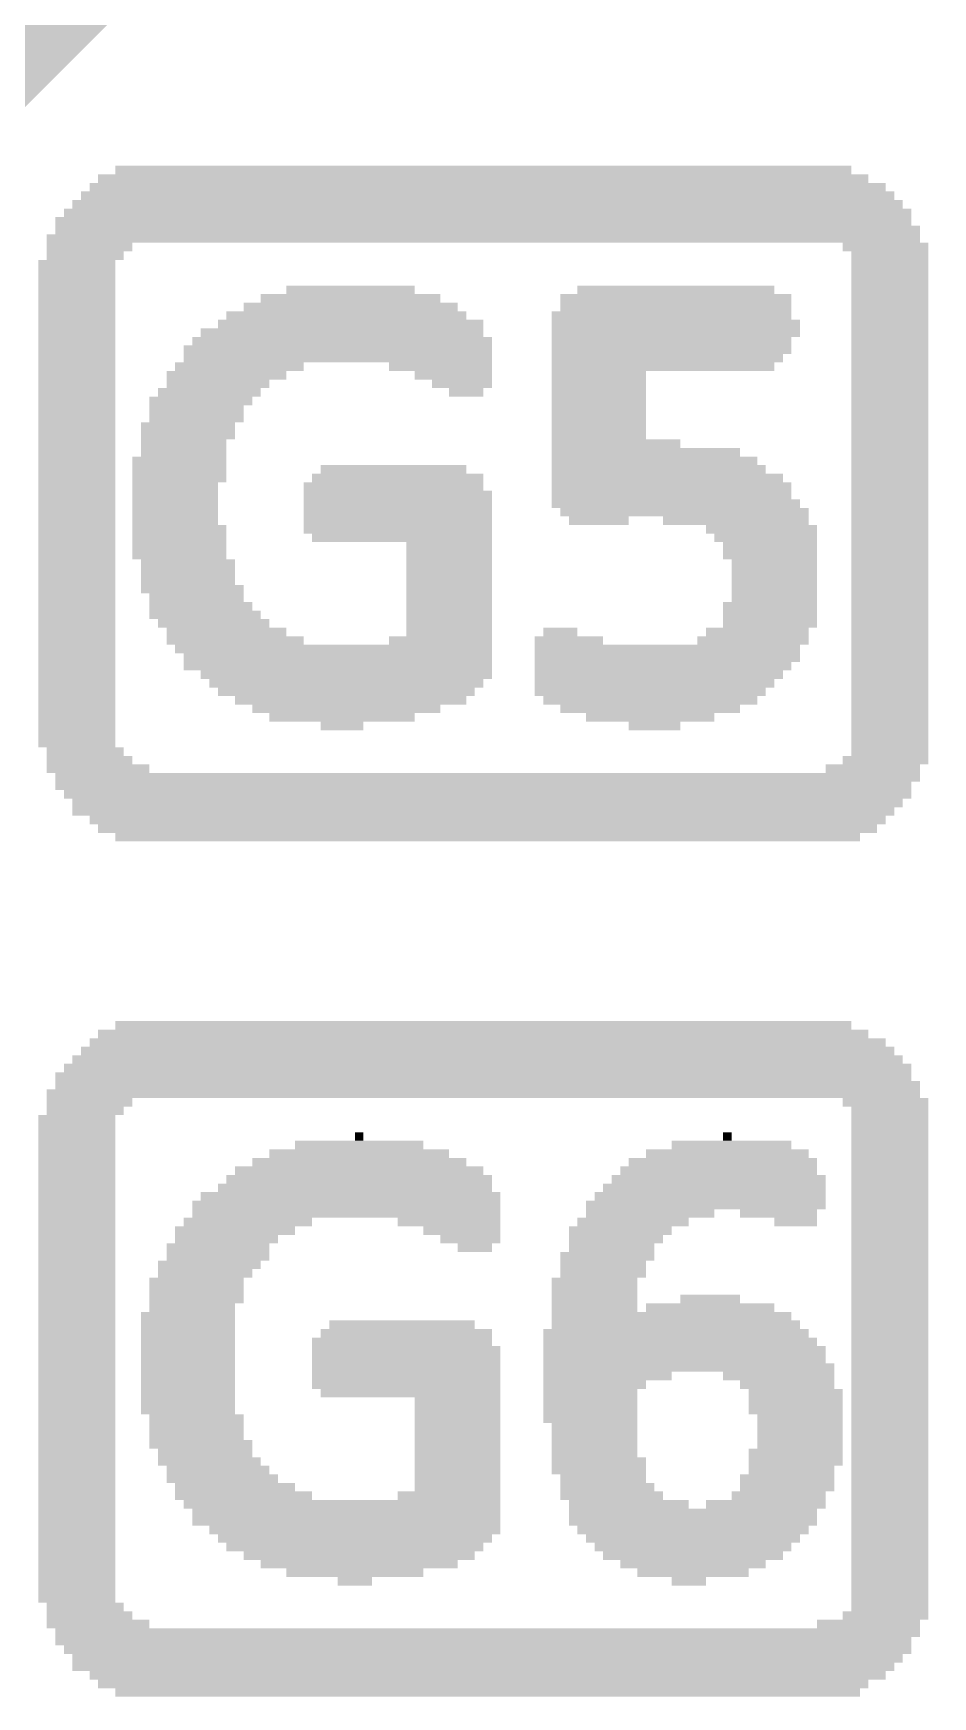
# Model space of a CAD drawing. Header units: millimetres. Extents: x -20.3 to 71.3, y -20.5 to 20.3.
# Drawn here: x 22.383 to 25.052, y 4.123 to 9.063 of the extents above; entities that cross this region are included whole.
import ezdxf

# ---------------------------------------------------------------- set-up
doc = ezdxf.new("R2010")
doc.units = ezdxf.units.MM
doc.layers.add('Top Layer', color=7, linetype='Continuous', true_color=0xff0000)
doc.layers.add('Top Silkscreen Layer', color=7, linetype='Continuous', true_color=0xffcc00)

msp = doc.modelspace()

# ---------------------------------------------------------------- linework, layer by layer
at = {"layer": 'Top Layer', "const_width": 0.254}
msp.add_lwpolyline([(21.209, 7.874), (24.8659, 11.5309)], dxfattribs=at)
at = {"layer": 'Top Silkscreen Layer', "const_width": 0.0254}
for points in [[(22.6263, 8.657), (24.8107, 8.657)], [(22.6263, 8.657), (24.8107, 8.657)], [(22.5501, 8.6062), (24.9123, 8.6062)], [(22.5501, 8.6062), (24.9123, 8.6062)], [(22.5754, 8.6316), (24.8614, 8.6316)], [(22.5754, 8.6316), (24.8614, 8.6316)], [(22.4993, 8.5554), (24.9631, 8.5554)], [(22.4993, 8.5554), (24.9631, 8.5554)], [(22.5247, 8.5808), (24.9377, 8.5808)], [(22.5247, 8.5808), (24.9377, 8.5808)], [(22.4484, 8.5046), (24.9884, 8.5046)], [(22.4484, 8.5046), (24.9884, 8.5046)], [(22.4739, 8.53), (24.9884, 8.53)], [(22.4739, 8.53), (24.9884, 8.53)], [(22.4231, 8.4538), (25.0139, 8.4538)], [(22.4231, 8.4538), (25.0139, 8.4538)], [(22.4484, 8.4792), (25.0139, 8.4792)], [(22.4484, 8.4792), (25.0139, 8.4792)], [(22.4231, 8.4284), (22.6771, 8.4284)], [(22.4231, 8.4284), (22.6771, 8.4284)], [(22.4231, 8.403), (22.6517, 8.403)], [(22.4231, 8.403), (22.6517, 8.403)], [(24.7853, 8.4284), (25.0393, 8.4284)], [(24.7853, 8.4284), (25.0393, 8.4284)], [(24.8107, 8.403), (25.0393, 8.403)], [(24.8107, 8.403), (25.0393, 8.403)], [(22.3977, 8.3776), (22.6263, 8.3776)], [(22.3977, 8.3776), (22.6263, 8.3776)], [(22.3977, 8.3522), (22.6263, 8.3522)], [(22.3977, 8.3522), (22.6263, 8.3522)], [(24.8107, 8.3776), (25.0393, 8.3776)], [(24.8107, 8.3776), (25.0393, 8.3776)], [(24.8107, 8.3522), (25.0393, 8.3522)], [(24.8107, 8.3522), (25.0393, 8.3522)], [(22.3977, 8.3268), (22.6263, 8.3268)], [(22.3977, 8.3268), (22.6263, 8.3268)], [(22.3977, 8.3014), (22.6263, 8.3014)], [(22.3977, 8.3014), (22.6263, 8.3014)], [(23.1343, 8.3014), (23.5153, 8.3014)], [(23.1343, 8.3014), (23.5153, 8.3014)], [(23.9979, 8.3014), (24.5821, 8.3014)], [(23.9979, 8.3014), (24.5821, 8.3014)], [(24.8107, 8.3268), (25.0393, 8.3268)], [(24.8107, 8.3268), (25.0393, 8.3268)], [(24.8107, 8.3014), (25.0393, 8.3014)], [(24.8107, 8.3014), (25.0393, 8.3014)], [(22.3977, 8.276), (22.6263, 8.276)], [(22.3977, 8.276), (22.6263, 8.276)], [(22.3977, 8.2506), (22.6263, 8.2506)], [(22.3977, 8.2506), (22.6263, 8.2506)], [(23.0073, 8.2506), (23.6423, 8.2506)], [(23.0073, 8.2506), (23.6423, 8.2506)], [(23.0581, 8.276), (23.5914, 8.276)], [(23.0581, 8.276), (23.5914, 8.276)], [(23.9471, 8.276), (24.6329, 8.276)], [(23.9471, 8.276), (24.6329, 8.276)], [(23.9471, 8.2506), (24.6329, 8.2506)], [(23.9471, 8.2506), (24.6329, 8.2506)], [(24.8107, 8.276), (25.0393, 8.276)], [(24.8107, 8.276), (25.0393, 8.276)], [(24.8107, 8.2506), (25.0393, 8.2506)], [(24.8107, 8.2506), (25.0393, 8.2506)], [(22.3977, 8.2252), (22.6263, 8.2252)], [(22.3977, 8.2252), (22.6263, 8.2252)], [(22.3977, 8.1998), (22.6263, 8.1998)], [(22.3977, 8.1998), (22.6263, 8.1998)], [(22.9311, 8.1998), (23.7184, 8.1998)], [(22.9311, 8.1998), (23.7184, 8.1998)], [(22.9564, 8.2252), (23.6677, 8.2252)], [(22.9564, 8.2252), (23.6677, 8.2252)], [(23.9217, 8.2252), (24.6329, 8.2252)], [(23.9217, 8.2252), (24.6329, 8.2252)], [(23.9217, 8.1998), (24.6583, 8.1998)], [(23.9217, 8.1998), (24.6583, 8.1998)], [(24.8107, 8.2252), (25.0393, 8.2252)], [(24.8107, 8.2252), (25.0393, 8.2252)], [(24.8107, 8.1998), (25.0393, 8.1998)], [(24.8107, 8.1998), (25.0393, 8.1998)], [(22.3977, 8.1744), (22.6263, 8.1744)], [(22.3977, 8.1744), (22.6263, 8.1744)], [(22.3977, 8.149), (22.6263, 8.149)], [(22.3977, 8.149), (22.6263, 8.149)], [(22.8549, 8.149), (23.7439, 8.149)], [(22.8549, 8.149), (23.7439, 8.149)], [(22.8803, 8.1744), (23.7184, 8.1744)], [(22.8803, 8.1744), (23.7184, 8.1744)], [(23.9217, 8.1744), (24.6583, 8.1744)], [(23.9217, 8.1744), (24.6583, 8.1744)], [(23.9217, 8.149), (24.6329, 8.149)], [(23.9217, 8.149), (24.6329, 8.149)], [(24.8107, 8.1744), (25.0393, 8.1744)], [(24.8107, 8.1744), (25.0393, 8.1744)], [(24.8107, 8.149), (25.0393, 8.149)], [(24.8107, 8.149), (25.0393, 8.149)], [(22.3977, 8.1236), (22.6263, 8.1236)], [(22.3977, 8.1236), (22.6263, 8.1236)], [(22.3977, 8.0982), (22.6263, 8.0982)], [(22.3977, 8.0982), (22.6263, 8.0982)], [(22.8294, 8.1236), (23.7439, 8.1236)], [(22.8294, 8.1236), (23.7439, 8.1236)], [(22.8294, 8.0982), (23.7439, 8.0982)], [(22.8294, 8.0982), (23.7439, 8.0982)], [(23.9217, 8.1236), (24.6329, 8.1236)], [(23.9217, 8.1236), (24.6329, 8.1236)], [(23.9217, 8.0982), (24.6074, 8.0982)], [(23.9217, 8.0982), (24.6074, 8.0982)], [(24.8107, 8.1236), (25.0393, 8.1236)], [(24.8107, 8.1236), (25.0393, 8.1236)], [(24.8107, 8.0982), (25.0393, 8.0982)], [(24.8107, 8.0982), (25.0393, 8.0982)], [(22.3977, 8.0728), (22.6263, 8.0728)], [(22.3977, 8.0728), (22.6263, 8.0728)], [(22.3977, 8.0474), (22.6263, 8.0474)], [(22.3977, 8.0474), (22.6263, 8.0474)], [(22.7787, 8.0474), (23.1343, 8.0474)], [(22.7787, 8.0474), (23.1343, 8.0474)], [(22.8041, 8.0728), (23.1851, 8.0728)], [(22.8041, 8.0728), (23.1851, 8.0728)], [(23.4391, 8.0728), (23.7439, 8.0728)], [(23.4391, 8.0728), (23.7439, 8.0728)], [(23.5153, 8.0474), (23.7439, 8.0474)], [(23.5153, 8.0474), (23.7439, 8.0474)], [(23.9217, 8.0728), (24.5821, 8.0728)], [(23.9217, 8.0728), (24.5821, 8.0728)], [(23.9217, 8.0474), (24.2011, 8.0474)], [(23.9217, 8.0474), (24.2011, 8.0474)], [(24.8107, 8.0728), (25.0393, 8.0728)], [(24.8107, 8.0728), (25.0393, 8.0728)], [(24.8107, 8.0474), (25.0393, 8.0474)], [(24.8107, 8.0474), (25.0393, 8.0474)], [(22.3977, 8.022), (22.6263, 8.022)], [(22.3977, 8.022), (22.6263, 8.022)], [(22.3977, 7.9966), (22.6263, 7.9966)], [(22.3977, 7.9966), (22.6263, 7.9966)], [(22.7533, 7.9966), (23.0581, 7.9966)], [(22.7533, 7.9966), (23.0581, 7.9966)], [(22.7787, 8.022), (23.0834, 8.022)], [(22.7787, 8.022), (23.0834, 8.022)], [(23.5661, 8.022), (23.7439, 8.022)], [(23.5661, 8.022), (23.7439, 8.022)], [(23.6169, 7.9966), (23.7184, 7.9966)], [(23.6169, 7.9966), (23.7184, 7.9966)], [(23.9217, 8.022), (24.2011, 8.022)], [(23.9217, 8.022), (24.2011, 8.022)], [(23.9217, 7.9966), (24.2011, 7.9966)], [(23.9217, 7.9966), (24.2011, 7.9966)], [(24.8107, 8.022), (25.0393, 8.022)], [(24.8107, 8.022), (25.0393, 8.022)], [(24.8107, 7.9966), (25.0393, 7.9966)], [(24.8107, 7.9966), (25.0393, 7.9966)], [(22.3977, 7.9712), (22.6263, 7.9712)], [(22.3977, 7.9712), (22.6263, 7.9712)], [(22.3977, 7.9458), (22.6263, 7.9458)], [(22.3977, 7.9458), (22.6263, 7.9458)], [(22.7279, 7.9712), (23.0327, 7.9712)], [(22.7279, 7.9712), (23.0327, 7.9712)], [(22.7279, 7.9458), (23.0073, 7.9458)], [(22.7279, 7.9458), (23.0073, 7.9458)], [(23.9217, 7.9712), (24.2011, 7.9712)], [(23.9217, 7.9712), (24.2011, 7.9712)], [(23.9217, 7.9458), (24.2011, 7.9458)], [(23.9217, 7.9458), (24.2011, 7.9458)], [(24.8107, 7.9712), (25.0393, 7.9712)], [(24.8107, 7.9712), (25.0393, 7.9712)], [(24.8107, 7.9458), (25.0393, 7.9458)], [(24.8107, 7.9458), (25.0393, 7.9458)], [(22.3977, 7.9204), (22.6263, 7.9204)], [(22.3977, 7.9204), (22.6263, 7.9204)], [(22.3977, 7.895), (22.6263, 7.895)], [(22.3977, 7.895), (22.6263, 7.895)], [(22.7024, 7.895), (22.9819, 7.895)], [(22.7024, 7.895), (22.9819, 7.895)], [(22.7279, 7.9204), (23.0073, 7.9204)], [(22.7279, 7.9204), (23.0073, 7.9204)], [(23.9217, 7.9204), (24.2011, 7.9204)], [(23.9217, 7.9204), (24.2011, 7.9204)], [(23.9217, 7.895), (24.2011, 7.895)], [(23.9217, 7.895), (24.2011, 7.895)], [(24.8107, 7.9204), (25.0393, 7.9204)], [(24.8107, 7.9204), (25.0393, 7.9204)], [(24.8107, 7.895), (25.0393, 7.895)], [(24.8107, 7.895), (25.0393, 7.895)], [(22.3977, 7.8696), (22.6263, 7.8696)], [(22.3977, 7.8696), (22.6263, 7.8696)], [(22.3977, 7.8442), (22.6263, 7.8442)], [(22.3977, 7.8442), (22.6263, 7.8442)], [(22.7024, 7.8696), (22.9819, 7.8696)], [(22.7024, 7.8696), (22.9819, 7.8696)], [(22.7024, 7.8442), (22.9564, 7.8442)], [(22.7024, 7.8442), (22.9564, 7.8442)], [(23.9217, 7.8696), (24.2011, 7.8696)], [(23.9217, 7.8696), (24.2011, 7.8696)], [(23.9217, 7.8442), (24.3027, 7.8442)], [(23.9217, 7.8442), (24.3027, 7.8442)], [(24.8107, 7.8696), (25.0393, 7.8696)], [(24.8107, 7.8696), (25.0393, 7.8696)], [(24.8107, 7.8442), (25.0393, 7.8442)], [(24.8107, 7.8442), (25.0393, 7.8442)], [(22.3977, 7.8188), (22.6263, 7.8188)], [(22.3977, 7.8188), (22.6263, 7.8188)], [(22.3977, 7.7934), (22.6263, 7.7934)], [(22.3977, 7.7934), (22.6263, 7.7934)], [(22.6771, 7.7934), (22.9564, 7.7934)], [(22.6771, 7.7934), (22.9564, 7.7934)], [(22.7024, 7.8188), (22.9564, 7.8188)], [(22.7024, 7.8188), (22.9564, 7.8188)], [(23.9217, 7.8188), (24.4804, 7.8188)], [(23.9217, 7.8188), (24.4804, 7.8188)], [(23.9217, 7.7934), (24.5313, 7.7934)], [(23.9217, 7.7934), (24.5313, 7.7934)], [(24.8107, 7.8188), (25.0393, 7.8188)], [(24.8107, 7.8188), (25.0393, 7.8188)], [(24.8107, 7.7934), (25.0393, 7.7934)], [(24.8107, 7.7934), (25.0393, 7.7934)], [(22.3977, 7.768), (22.6263, 7.768)], [(22.3977, 7.768), (22.6263, 7.768)], [(22.6771, 7.768), (22.9564, 7.768)], [(22.6771, 7.768), (22.9564, 7.768)], [(23.2359, 7.768), (23.6677, 7.768)], [(23.2359, 7.768), (23.6677, 7.768)], [(23.9217, 7.768), (24.5567, 7.768)], [(23.9217, 7.768), (24.5567, 7.768)], [(24.8107, 7.768), (25.0393, 7.768)], [(24.8107, 7.768), (25.0393, 7.768)], [(22.3977, 7.7426), (22.6263, 7.7426)], [(22.3977, 7.7426), (22.6263, 7.7426)], [(22.3977, 7.7172), (22.6263, 7.7172)], [(22.3977, 7.7172), (22.6263, 7.7172)], [(22.6771, 7.7426), (22.9564, 7.7426)], [(22.6771, 7.7426), (22.9564, 7.7426)], [(22.6771, 7.7172), (22.9311, 7.7172)], [(22.6771, 7.7172), (22.9311, 7.7172)], [(23.1851, 7.7172), (23.7184, 7.7172)], [(23.1851, 7.7172), (23.7184, 7.7172)], [(23.2104, 7.7426), (23.7184, 7.7426)], [(23.2104, 7.7426), (23.7184, 7.7426)], [(23.9217, 7.7426), (24.6074, 7.7426)], [(23.9217, 7.7426), (24.6074, 7.7426)], [(23.9217, 7.7172), (24.6329, 7.7172)], [(23.9217, 7.7172), (24.6329, 7.7172)], [(24.8107, 7.7426), (25.0393, 7.7426)], [(24.8107, 7.7426), (25.0393, 7.7426)], [(24.8107, 7.7172), (25.0393, 7.7172)], [(24.8107, 7.7172), (25.0393, 7.7172)], [(22.3977, 7.6918), (22.6263, 7.6918)], [(22.3977, 7.6918), (22.6263, 7.6918)], [(22.3977, 7.6664), (22.6263, 7.6664)], [(22.3977, 7.6664), (22.6263, 7.6664)], [(22.6771, 7.6918), (22.9311, 7.6918)], [(22.6771, 7.6918), (22.9311, 7.6918)], [(22.6771, 7.6664), (22.9311, 7.6664)], [(22.6771, 7.6664), (22.9311, 7.6664)], [(23.1851, 7.6918), (23.7439, 7.6918)], [(23.1851, 7.6918), (23.7439, 7.6918)], [(23.1851, 7.6664), (23.7439, 7.6664)], [(23.1851, 7.6664), (23.7439, 7.6664)], [(23.9217, 7.6918), (24.6329, 7.6918)], [(23.9217, 7.6918), (24.6329, 7.6918)], [(23.9217, 7.6664), (24.6583, 7.6664)], [(23.9217, 7.6664), (24.6583, 7.6664)], [(24.8107, 7.6918), (25.0393, 7.6918)], [(24.8107, 7.6918), (25.0393, 7.6918)], [(24.8107, 7.6664), (25.0393, 7.6664)], [(24.8107, 7.6664), (25.0393, 7.6664)], [(22.3977, 7.641), (22.6263, 7.641)], [(22.3977, 7.641), (22.6263, 7.641)], [(22.3977, 7.6156), (22.6263, 7.6156)], [(22.3977, 7.6156), (22.6263, 7.6156)], [(22.6771, 7.641), (22.9311, 7.641)], [(22.6771, 7.641), (22.9311, 7.641)], [(22.6771, 7.6156), (22.9311, 7.6156)], [(22.6771, 7.6156), (22.9311, 7.6156)], [(23.1851, 7.641), (23.7439, 7.641)], [(23.1851, 7.641), (23.7439, 7.641)], [(23.1851, 7.6156), (23.7439, 7.6156)], [(23.1851, 7.6156), (23.7439, 7.6156)], [(23.9471, 7.641), (24.6837, 7.641)], [(23.9471, 7.641), (24.6837, 7.641)], [(23.9724, 7.6156), (24.1503, 7.6156)], [(23.9724, 7.6156), (24.1503, 7.6156)], [(24.2519, 7.6156), (24.6837, 7.6156)], [(24.2519, 7.6156), (24.6837, 7.6156)], [(24.8107, 7.641), (25.0393, 7.641)], [(24.8107, 7.641), (25.0393, 7.641)], [(24.8107, 7.6156), (25.0393, 7.6156)], [(24.8107, 7.6156), (25.0393, 7.6156)], [(22.3977, 7.5902), (22.6263, 7.5902)], [(22.3977, 7.5902), (22.6263, 7.5902)], [(22.3977, 7.5648), (22.6263, 7.5648)], [(22.3977, 7.5648), (22.6263, 7.5648)], [(22.6771, 7.5902), (22.9564, 7.5902)], [(22.6771, 7.5902), (22.9564, 7.5902)], [(22.6771, 7.5648), (22.9564, 7.5648)], [(22.6771, 7.5648), (22.9564, 7.5648)], [(23.1851, 7.5902), (23.7439, 7.5902)], [(23.1851, 7.5902), (23.7439, 7.5902)], [(23.2104, 7.5648), (23.7439, 7.5648)], [(23.2104, 7.5648), (23.7439, 7.5648)], [(24.3789, 7.5902), (24.7091, 7.5902)], [(24.3789, 7.5902), (24.7091, 7.5902)], [(24.4043, 7.5648), (24.7091, 7.5648)], [(24.4043, 7.5648), (24.7091, 7.5648)], [(24.8107, 7.5902), (25.0393, 7.5902)], [(24.8107, 7.5902), (25.0393, 7.5902)], [(24.8107, 7.5648), (25.0393, 7.5648)], [(24.8107, 7.5648), (25.0393, 7.5648)], [(22.3977, 7.5394), (22.6263, 7.5394)], [(22.3977, 7.5394), (22.6263, 7.5394)], [(22.3977, 7.514), (22.6263, 7.514)], [(22.3977, 7.514), (22.6263, 7.514)], [(22.6771, 7.5394), (22.9564, 7.5394)], [(22.6771, 7.5394), (22.9564, 7.5394)], [(22.6771, 7.514), (22.9564, 7.514)], [(22.6771, 7.514), (22.9564, 7.514)], [(23.4899, 7.5394), (23.7439, 7.5394)], [(23.4899, 7.5394), (23.7439, 7.5394)], [(23.4899, 7.514), (23.7439, 7.514)], [(23.4899, 7.514), (23.7439, 7.514)], [(24.4297, 7.5394), (24.7091, 7.5394)], [(24.4297, 7.5394), (24.7091, 7.5394)], [(24.4297, 7.514), (24.7091, 7.514)], [(24.4297, 7.514), (24.7091, 7.514)], [(24.8107, 7.5394), (25.0393, 7.5394)], [(24.8107, 7.5394), (25.0393, 7.5394)], [(24.8107, 7.514), (25.0393, 7.514)], [(24.8107, 7.514), (25.0393, 7.514)], [(22.3977, 7.4886), (22.6263, 7.4886)], [(22.3977, 7.4886), (22.6263, 7.4886)], [(22.3977, 7.4632), (22.6263, 7.4632)], [(22.3977, 7.4632), (22.6263, 7.4632)], [(22.7024, 7.4886), (22.9819, 7.4886)], [(22.7024, 7.4886), (22.9819, 7.4886)], [(22.7024, 7.4632), (22.9819, 7.4632)], [(22.7024, 7.4632), (22.9819, 7.4632)], [(23.4899, 7.4886), (23.7439, 7.4886)], [(23.4899, 7.4886), (23.7439, 7.4886)], [(23.4899, 7.4632), (23.7439, 7.4632)], [(23.4899, 7.4632), (23.7439, 7.4632)], [(24.4551, 7.4886), (24.7091, 7.4886)], [(24.4551, 7.4886), (24.7091, 7.4886)], [(24.4551, 7.4632), (24.7091, 7.4632)], [(24.4551, 7.4632), (24.7091, 7.4632)], [(24.8107, 7.4886), (25.0393, 7.4886)], [(24.8107, 7.4886), (25.0393, 7.4886)], [(24.8107, 7.4632), (25.0393, 7.4632)], [(24.8107, 7.4632), (25.0393, 7.4632)], [(22.3977, 7.4378), (22.6263, 7.4378)], [(22.3977, 7.4378), (22.6263, 7.4378)], [(22.3977, 7.4124), (22.6263, 7.4124)], [(22.3977, 7.4124), (22.6263, 7.4124)], [(22.7024, 7.4378), (22.9819, 7.4378)], [(22.7024, 7.4378), (22.9819, 7.4378)], [(22.7024, 7.4124), (23.0073, 7.4124)], [(22.7024, 7.4124), (23.0073, 7.4124)], [(23.4899, 7.4378), (23.7439, 7.4378)], [(23.4899, 7.4378), (23.7439, 7.4378)], [(23.4899, 7.4124), (23.7439, 7.4124)], [(23.4899, 7.4124), (23.7439, 7.4124)], [(24.4551, 7.4378), (24.7091, 7.4378)], [(24.4551, 7.4378), (24.7091, 7.4378)], [(24.4551, 7.4124), (24.7091, 7.4124)], [(24.4551, 7.4124), (24.7091, 7.4124)], [(24.8107, 7.4378), (25.0393, 7.4378)], [(24.8107, 7.4378), (25.0393, 7.4378)], [(24.8107, 7.4124), (25.0393, 7.4124)], [(24.8107, 7.4124), (25.0393, 7.4124)], [(22.3977, 7.387), (22.6263, 7.387)], [(22.3977, 7.387), (22.6263, 7.387)], [(22.3977, 7.3616), (22.6263, 7.3616)], [(22.3977, 7.3616), (22.6263, 7.3616)], [(22.7279, 7.387), (23.0073, 7.387)], [(22.7279, 7.387), (23.0073, 7.387)], [(22.7279, 7.3616), (23.0327, 7.3616)], [(22.7279, 7.3616), (23.0327, 7.3616)], [(23.4899, 7.387), (23.7439, 7.387)], [(23.4899, 7.387), (23.7439, 7.387)], [(23.4899, 7.3616), (23.7439, 7.3616)], [(23.4899, 7.3616), (23.7439, 7.3616)], [(24.4297, 7.3616), (24.7091, 7.3616)], [(24.4297, 7.3616), (24.7091, 7.3616)], [(24.4551, 7.387), (24.7091, 7.387)], [(24.4551, 7.387), (24.7091, 7.387)], [(24.8107, 7.387), (25.0393, 7.387)], [(24.8107, 7.387), (25.0393, 7.387)], [(24.8107, 7.3616), (25.0393, 7.3616)], [(24.8107, 7.3616), (25.0393, 7.3616)], [(22.3977, 7.3362), (22.6263, 7.3362)], [(22.3977, 7.3362), (22.6263, 7.3362)], [(22.3977, 7.3108), (22.6263, 7.3108)], [(22.3977, 7.3108), (22.6263, 7.3108)], [(22.7279, 7.3362), (23.0581, 7.3362)], [(22.7279, 7.3362), (23.0581, 7.3362)], [(22.7533, 7.3108), (23.0834, 7.3108)], [(22.7533, 7.3108), (23.0834, 7.3108)], [(23.4899, 7.3362), (23.7439, 7.3362)], [(23.4899, 7.3362), (23.7439, 7.3362)], [(23.4899, 7.3108), (23.7439, 7.3108)], [(23.4899, 7.3108), (23.7439, 7.3108)], [(24.4297, 7.3362), (24.7091, 7.3362)], [(24.4297, 7.3362), (24.7091, 7.3362)], [(24.4297, 7.3108), (24.7091, 7.3108)], [(24.4297, 7.3108), (24.7091, 7.3108)], [(24.8107, 7.3362), (25.0393, 7.3362)], [(24.8107, 7.3362), (25.0393, 7.3362)], [(24.8107, 7.3108), (25.0393, 7.3108)], [(24.8107, 7.3108), (25.0393, 7.3108)], [(22.3977, 7.2854), (22.6263, 7.2854)], [(22.3977, 7.2854), (22.6263, 7.2854)], [(22.3977, 7.26), (22.6263, 7.26)], [(22.3977, 7.26), (22.6263, 7.26)], [(22.7787, 7.2854), (23.1343, 7.2854)], [(22.7787, 7.2854), (23.1343, 7.2854)], [(22.7787, 7.26), (23.1851, 7.26)], [(22.7787, 7.26), (23.1851, 7.26)], [(23.4391, 7.26), (23.7439, 7.26)], [(23.4391, 7.26), (23.7439, 7.26)], [(23.4899, 7.2854), (23.7439, 7.2854)], [(23.4899, 7.2854), (23.7439, 7.2854)], [(23.8709, 7.26), (24.0741, 7.26)], [(23.8709, 7.26), (24.0741, 7.26)], [(23.8963, 7.2854), (23.9979, 7.2854)], [(23.8963, 7.2854), (23.9979, 7.2854)], [(24.3534, 7.26), (24.6837, 7.26)], [(24.3534, 7.26), (24.6837, 7.26)], [(24.3789, 7.2854), (24.6837, 7.2854)], [(24.3789, 7.2854), (24.6837, 7.2854)], [(24.8107, 7.2854), (25.0393, 7.2854)], [(24.8107, 7.2854), (25.0393, 7.2854)], [(24.8107, 7.26), (25.0393, 7.26)], [(24.8107, 7.26), (25.0393, 7.26)], [(22.3977, 7.2346), (22.6263, 7.2346)], [(22.3977, 7.2346), (22.6263, 7.2346)], [(22.3977, 7.2092), (22.6263, 7.2092)], [(22.3977, 7.2092), (22.6263, 7.2092)], [(22.8041, 7.2346), (23.7439, 7.2346)], [(22.8041, 7.2346), (23.7439, 7.2346)], [(22.8294, 7.2092), (23.7439, 7.2092)], [(22.8294, 7.2092), (23.7439, 7.2092)], [(23.8709, 7.2346), (24.6583, 7.2346)], [(23.8709, 7.2346), (24.6583, 7.2346)], [(23.8709, 7.2092), (24.6583, 7.2092)], [(23.8709, 7.2092), (24.6583, 7.2092)], [(24.8107, 7.2346), (25.0393, 7.2346)], [(24.8107, 7.2346), (25.0393, 7.2346)], [(24.8107, 7.2092), (25.0393, 7.2092)], [(24.8107, 7.2092), (25.0393, 7.2092)], [(22.3977, 7.1838), (22.6263, 7.1838)], [(22.3977, 7.1838), (22.6263, 7.1838)], [(22.3977, 7.1584), (22.6263, 7.1584)], [(22.3977, 7.1584), (22.6263, 7.1584)], [(22.8294, 7.1838), (23.7439, 7.1838)], [(22.8294, 7.1838), (23.7439, 7.1838)], [(22.8803, 7.1584), (23.7439, 7.1584)], [(22.8803, 7.1584), (23.7439, 7.1584)], [(23.8709, 7.1838), (24.6329, 7.1838)], [(23.8709, 7.1838), (24.6329, 7.1838)], [(23.8709, 7.1584), (24.6074, 7.1584)], [(23.8709, 7.1584), (24.6074, 7.1584)], [(24.8107, 7.1838), (25.0393, 7.1838)], [(24.8107, 7.1838), (25.0393, 7.1838)], [(24.8107, 7.1584), (25.0393, 7.1584)], [(24.8107, 7.1584), (25.0393, 7.1584)], [(22.3977, 7.133), (22.6263, 7.133)], [(22.3977, 7.133), (22.6263, 7.133)], [(22.3977, 7.1076), (22.6263, 7.1076)], [(22.3977, 7.1076), (22.6263, 7.1076)], [(22.9057, 7.133), (23.7184, 7.133)], [(22.9057, 7.133), (23.7184, 7.133)], [(22.9311, 7.1076), (23.6931, 7.1076)], [(22.9311, 7.1076), (23.6931, 7.1076)], [(23.8709, 7.133), (24.5821, 7.133)], [(23.8709, 7.133), (24.5821, 7.133)], [(23.8709, 7.1076), (24.5567, 7.1076)], [(23.8709, 7.1076), (24.5567, 7.1076)], [(24.8107, 7.133), (25.0393, 7.133)], [(24.8107, 7.133), (25.0393, 7.133)], [(24.8107, 7.1076), (25.0393, 7.1076)], [(24.8107, 7.1076), (25.0393, 7.1076)], [(22.3977, 7.0822), (22.6263, 7.0822)], [(22.3977, 7.0822), (22.6263, 7.0822)], [(22.3977, 7.0568), (22.6263, 7.0568)], [(22.3977, 7.0568), (22.6263, 7.0568)], [(22.9819, 7.0822), (23.6677, 7.0822)], [(22.9819, 7.0822), (23.6677, 7.0822)], [(23.0327, 7.0568), (23.5914, 7.0568)], [(23.0327, 7.0568), (23.5914, 7.0568)], [(23.8963, 7.0822), (24.5313, 7.0822)], [(23.8963, 7.0822), (24.5313, 7.0822)], [(23.9471, 7.0568), (24.4804, 7.0568)], [(23.9471, 7.0568), (24.4804, 7.0568)], [(24.8107, 7.0822), (25.0393, 7.0822)], [(24.8107, 7.0822), (25.0393, 7.0822)], [(24.8107, 7.0568), (25.0393, 7.0568)], [(24.8107, 7.0568), (25.0393, 7.0568)], [(22.3977, 7.0314), (22.6263, 7.0314)], [(22.3977, 7.0314), (22.6263, 7.0314)], [(22.3977, 7.006), (22.6263, 7.006)], [(22.3977, 7.006), (22.6263, 7.006)], [(23.0834, 7.0314), (23.5153, 7.0314)], [(23.0834, 7.0314), (23.5153, 7.0314)], [(23.2359, 7.006), (23.3629, 7.006)], [(23.2359, 7.006), (23.3629, 7.006)], [(24.0233, 7.0314), (24.4043, 7.0314)], [(24.0233, 7.0314), (24.4043, 7.0314)], [(24.1503, 7.006), (24.3027, 7.006)], [(24.1503, 7.006), (24.3027, 7.006)], [(24.8107, 7.0314), (25.0393, 7.0314)], [(24.8107, 7.0314), (25.0393, 7.0314)], [(24.8107, 7.006), (25.0393, 7.006)], [(24.8107, 7.006), (25.0393, 7.006)], [(22.3977, 6.9806), (22.6263, 6.9806)], [(22.3977, 6.9806), (22.6263, 6.9806)], [(22.3977, 6.9552), (22.6263, 6.9552)], [(22.3977, 6.9552), (22.6263, 6.9552)], [(24.8107, 6.9806), (25.0393, 6.9806)], [(24.8107, 6.9806), (25.0393, 6.9806)], [(24.8107, 6.9552), (25.0393, 6.9552)], [(24.8107, 6.9552), (25.0393, 6.9552)], [(22.4231, 6.9298), (22.6517, 6.9298)], [(22.4231, 6.9298), (22.6517, 6.9298)], [(22.4231, 6.9044), (22.6771, 6.9044)], [(22.4231, 6.9044), (22.6771, 6.9044)], [(24.7853, 6.9044), (25.0393, 6.9044)], [(24.7853, 6.9044), (25.0393, 6.9044)], [(24.8107, 6.9298), (25.0393, 6.9298)], [(24.8107, 6.9298), (25.0393, 6.9298)], [(22.4231, 6.879), (22.7279, 6.879)], [(22.4231, 6.879), (22.7279, 6.879)], [(24.7344, 6.879), (25.0139, 6.879)], [(24.7344, 6.879), (25.0139, 6.879)], [(22.4484, 6.8536), (25.0139, 6.8536)], [(22.4484, 6.8536), (25.0139, 6.8536)], [(22.4484, 6.8282), (24.9884, 6.8282)], [(22.4484, 6.8282), (24.9884, 6.8282)], [(22.4739, 6.8028), (24.9884, 6.8028)], [(22.4739, 6.8028), (24.9884, 6.8028)], [(22.4993, 6.7774), (24.9631, 6.7774)], [(22.4993, 6.7774), (24.9631, 6.7774)], [(22.4993, 6.752), (24.9377, 6.752)], [(22.4993, 6.752), (24.9377, 6.752)], [(22.5501, 6.7266), (24.9123, 6.7266)], [(22.5501, 6.7266), (24.9123, 6.7266)], [(22.5754, 6.7012), (24.8869, 6.7012)], [(22.5754, 6.7012), (24.8869, 6.7012)], [(22.6263, 6.6758), (24.8361, 6.6758)], [(22.6263, 6.6758), (24.8361, 6.6758)], [(22.6263, 6.117), (24.8107, 6.117)], [(22.6263, 6.117), (24.8107, 6.117)], [(22.5501, 6.0662), (24.9123, 6.0662)], [(22.5501, 6.0662), (24.9123, 6.0662)], [(22.5754, 6.0916), (24.8614, 6.0916)], [(22.5754, 6.0916), (24.8614, 6.0916)], [(22.4993, 6.0154), (24.9631, 6.0154)], [(22.4993, 6.0154), (24.9631, 6.0154)], [(22.5247, 6.0408), (24.9377, 6.0408)], [(22.5247, 6.0408), (24.9377, 6.0408)], [(22.4739, 5.99), (24.9884, 5.99)], [(22.4739, 5.99), (24.9884, 5.99)], [(22.4484, 5.9646), (24.9884, 5.9646)], [(22.4484, 5.9646), (24.9884, 5.9646)], [(22.4484, 5.9392), (25.0139, 5.9392)], [(22.4484, 5.9392), (25.0139, 5.9392)], [(22.4231, 5.9138), (25.0139, 5.9138)], [(22.4231, 5.9138), (25.0139, 5.9138)], [(22.4231, 5.8884), (22.6771, 5.8884)], [(22.4231, 5.8884), (22.6771, 5.8884)], [(24.7853, 5.8884), (25.0393, 5.8884)], [(24.7853, 5.8884), (25.0393, 5.8884)], [(22.3977, 5.8376), (22.6263, 5.8376)], [(22.3977, 5.8376), (22.6263, 5.8376)], [(22.4231, 5.863), (22.6517, 5.863)], [(22.4231, 5.863), (22.6517, 5.863)], [(24.8107, 5.863), (25.0393, 5.863)], [(24.8107, 5.863), (25.0393, 5.863)], [(24.8107, 5.8376), (25.0393, 5.8376)], [(24.8107, 5.8376), (25.0393, 5.8376)], [(22.3977, 5.8122), (22.6263, 5.8122)], [(22.3977, 5.8122), (22.6263, 5.8122)], [(22.3977, 5.7868), (22.6263, 5.7868)], [(22.3977, 5.7868), (22.6263, 5.7868)], [(23.3374, 5.7868), (23.3629, 5.7868)], [(23.3374, 5.7868), (23.3629, 5.7868)], [(24.4297, 5.7868), (24.4551, 5.7868)], [(24.4297, 5.7868), (24.4551, 5.7868)], [(24.8107, 5.8122), (25.0393, 5.8122)], [(24.8107, 5.8122), (25.0393, 5.8122)], [(24.8107, 5.7868), (25.0393, 5.7868)], [(24.8107, 5.7868), (25.0393, 5.7868)], [(22.3977, 5.7614), (22.6263, 5.7614)], [(22.3977, 5.7614), (22.6263, 5.7614)], [(22.3977, 5.736), (22.6263, 5.736)], [(22.3977, 5.736), (22.6263, 5.736)], [(23.0834, 5.736), (23.6169, 5.736)], [(23.0834, 5.736), (23.6169, 5.736)], [(23.1597, 5.7614), (23.5407, 5.7614)], [(23.1597, 5.7614), (23.5407, 5.7614)], [(24.2011, 5.736), (24.6837, 5.736)], [(24.2011, 5.736), (24.6837, 5.736)], [(24.2773, 5.7614), (24.6329, 5.7614)], [(24.2773, 5.7614), (24.6329, 5.7614)], [(24.8107, 5.7614), (25.0393, 5.7614)], [(24.8107, 5.7614), (25.0393, 5.7614)], [(24.8107, 5.736), (25.0393, 5.736)], [(24.8107, 5.736), (25.0393, 5.736)], [(22.3977, 5.7106), (22.6263, 5.7106)], [(22.3977, 5.7106), (22.6263, 5.7106)], [(22.3977, 5.6852), (22.6263, 5.6852)], [(22.3977, 5.6852), (22.6263, 5.6852)], [(22.9819, 5.6852), (23.7184, 5.6852)], [(22.9819, 5.6852), (23.7184, 5.6852)], [(23.0327, 5.7106), (23.6677, 5.7106)], [(23.0327, 5.7106), (23.6677, 5.7106)], [(24.1249, 5.6852), (24.7091, 5.6852)], [(24.1249, 5.6852), (24.7091, 5.6852)], [(24.1503, 5.7106), (24.7091, 5.7106)], [(24.1503, 5.7106), (24.7091, 5.7106)], [(24.8107, 5.7106), (25.0393, 5.7106)], [(24.8107, 5.7106), (25.0393, 5.7106)], [(24.8107, 5.6852), (25.0393, 5.6852)], [(24.8107, 5.6852), (25.0393, 5.6852)], [(22.3977, 5.6598), (22.6263, 5.6598)], [(22.3977, 5.6598), (22.6263, 5.6598)], [(22.3977, 5.6344), (22.6263, 5.6344)], [(22.3977, 5.6344), (22.6263, 5.6344)], [(22.9311, 5.6344), (23.7439, 5.6344)], [(22.9311, 5.6344), (23.7439, 5.6344)], [(22.9564, 5.6598), (23.7439, 5.6598)], [(22.9564, 5.6598), (23.7439, 5.6598)], [(24.0741, 5.6344), (24.7344, 5.6344)], [(24.0741, 5.6344), (24.7344, 5.6344)], [(24.0994, 5.6598), (24.7344, 5.6598)], [(24.0994, 5.6598), (24.7344, 5.6598)], [(24.8107, 5.6598), (25.0393, 5.6598)], [(24.8107, 5.6598), (25.0393, 5.6598)], [(24.8107, 5.6344), (25.0393, 5.6344)], [(24.8107, 5.6344), (25.0393, 5.6344)], [(22.3977, 5.609), (22.6263, 5.609)], [(22.3977, 5.609), (22.6263, 5.609)], [(22.3977, 5.5836), (22.6263, 5.5836)], [(22.3977, 5.5836), (22.6263, 5.5836)], [(22.8549, 5.5836), (23.7693, 5.5836)], [(22.8549, 5.5836), (23.7693, 5.5836)], [(22.8803, 5.609), (23.7693, 5.609)], [(22.8803, 5.609), (23.7693, 5.609)], [(24.0233, 5.5836), (24.7344, 5.5836)], [(24.0233, 5.5836), (24.7344, 5.5836)], [(24.0487, 5.609), (24.7344, 5.609)], [(24.0487, 5.609), (24.7344, 5.609)], [(24.8107, 5.609), (25.0393, 5.609)], [(24.8107, 5.609), (25.0393, 5.609)], [(24.8107, 5.5836), (25.0393, 5.5836)], [(24.8107, 5.5836), (25.0393, 5.5836)], [(22.3977, 5.5582), (22.6263, 5.5582)], [(22.3977, 5.5582), (22.6263, 5.5582)], [(22.3977, 5.5328), (22.6263, 5.5328)], [(22.3977, 5.5328), (22.6263, 5.5328)], [(22.8294, 5.5328), (23.2104, 5.5328)], [(22.8294, 5.5328), (23.2104, 5.5328)], [(22.8549, 5.5582), (23.7693, 5.5582)], [(22.8549, 5.5582), (23.7693, 5.5582)], [(23.4644, 5.5328), (23.7693, 5.5328)], [(23.4644, 5.5328), (23.7693, 5.5328)], [(23.9979, 5.5328), (24.3281, 5.5328)], [(23.9979, 5.5328), (24.3281, 5.5328)], [(24.0233, 5.5582), (24.4043, 5.5582)], [(24.0233, 5.5582), (24.4043, 5.5582)], [(24.4804, 5.5582), (24.7091, 5.5582)], [(24.4804, 5.5582), (24.7091, 5.5582)], [(24.5821, 5.5328), (24.7091, 5.5328)], [(24.5821, 5.5328), (24.7091, 5.5328)], [(24.8107, 5.5582), (25.0393, 5.5582)], [(24.8107, 5.5582), (25.0393, 5.5582)], [(24.8107, 5.5328), (25.0393, 5.5328)], [(24.8107, 5.5328), (25.0393, 5.5328)], [(22.3977, 5.5074), (22.6263, 5.5074)], [(22.3977, 5.5074), (22.6263, 5.5074)], [(22.3977, 5.482), (22.6263, 5.482)], [(22.3977, 5.482), (22.6263, 5.482)], [(22.8041, 5.5074), (23.1597, 5.5074)], [(22.8041, 5.5074), (23.1597, 5.5074)], [(22.8041, 5.482), (23.1089, 5.482)], [(22.8041, 5.482), (23.1089, 5.482)], [(23.5407, 5.5074), (23.7693, 5.5074)], [(23.5407, 5.5074), (23.7693, 5.5074)], [(23.5914, 5.482), (23.7693, 5.482)], [(23.5914, 5.482), (23.7693, 5.482)], [(23.9724, 5.5074), (24.2773, 5.5074)], [(23.9724, 5.5074), (24.2773, 5.5074)], [(23.9724, 5.482), (24.2519, 5.482)], [(23.9724, 5.482), (24.2519, 5.482)], [(24.8107, 5.5074), (25.0393, 5.5074)], [(24.8107, 5.5074), (25.0393, 5.5074)], [(24.8107, 5.482), (25.0393, 5.482)], [(24.8107, 5.482), (25.0393, 5.482)], [(22.3977, 5.4566), (22.6263, 5.4566)], [(22.3977, 5.4566), (22.6263, 5.4566)], [(22.3977, 5.4312), (22.6263, 5.4312)], [(22.3977, 5.4312), (22.6263, 5.4312)], [(22.7787, 5.4566), (23.0834, 5.4566)], [(22.7787, 5.4566), (23.0834, 5.4566)], [(22.7787, 5.4312), (23.0834, 5.4312)], [(22.7787, 5.4312), (23.0834, 5.4312)], [(23.6423, 5.4566), (23.7439, 5.4566)], [(23.6423, 5.4566), (23.7439, 5.4566)], [(23.9471, 5.4312), (24.2264, 5.4312)], [(23.9471, 5.4312), (24.2264, 5.4312)], [(23.9724, 5.4566), (24.2264, 5.4566)], [(23.9724, 5.4566), (24.2264, 5.4566)], [(24.8107, 5.4566), (25.0393, 5.4566)], [(24.8107, 5.4566), (25.0393, 5.4566)], [(24.8107, 5.4312), (25.0393, 5.4312)], [(24.8107, 5.4312), (25.0393, 5.4312)], [(22.3977, 5.4058), (22.6263, 5.4058)], [(22.3977, 5.4058), (22.6263, 5.4058)], [(22.3977, 5.3804), (22.6263, 5.3804)], [(22.3977, 5.3804), (22.6263, 5.3804)], [(22.7533, 5.4058), (23.0581, 5.4058)], [(22.7533, 5.4058), (23.0581, 5.4058)], [(22.7533, 5.3804), (23.0327, 5.3804)], [(22.7533, 5.3804), (23.0327, 5.3804)], [(23.9471, 5.4058), (24.2011, 5.4058)], [(23.9471, 5.4058), (24.2011, 5.4058)], [(23.9471, 5.3804), (24.2011, 5.3804)], [(23.9471, 5.3804), (24.2011, 5.3804)], [(24.8107, 5.4058), (25.0393, 5.4058)], [(24.8107, 5.4058), (25.0393, 5.4058)], [(24.8107, 5.3804), (25.0393, 5.3804)], [(24.8107, 5.3804), (25.0393, 5.3804)], [(22.3977, 5.355), (22.6263, 5.355)], [(22.3977, 5.355), (22.6263, 5.355)], [(22.3977, 5.3296), (22.6263, 5.3296)], [(22.3977, 5.3296), (22.6263, 5.3296)], [(22.7279, 5.355), (23.0073, 5.355)], [(22.7279, 5.355), (23.0073, 5.355)], [(22.7279, 5.3296), (23.0073, 5.3296)], [(22.7279, 5.3296), (23.0073, 5.3296)], [(23.9217, 5.355), (24.1757, 5.355)], [(23.9217, 5.355), (24.1757, 5.355)], [(23.9217, 5.3296), (24.1757, 5.3296)], [(23.9217, 5.3296), (24.1757, 5.3296)], [(24.8107, 5.355), (25.0393, 5.355)], [(24.8107, 5.355), (25.0393, 5.355)], [(24.8107, 5.3296), (25.0393, 5.3296)], [(24.8107, 5.3296), (25.0393, 5.3296)], [(22.3977, 5.3042), (22.6263, 5.3042)], [(22.3977, 5.3042), (22.6263, 5.3042)], [(22.3977, 5.2788), (22.6263, 5.2788)], [(22.3977, 5.2788), (22.6263, 5.2788)], [(22.7279, 5.3042), (23.0073, 5.3042)], [(22.7279, 5.3042), (23.0073, 5.3042)], [(22.7279, 5.2788), (22.9819, 5.2788)], [(22.7279, 5.2788), (22.9819, 5.2788)], [(23.9217, 5.3042), (24.1757, 5.3042)], [(23.9217, 5.3042), (24.1757, 5.3042)], [(23.9217, 5.2788), (24.1757, 5.2788)], [(23.9217, 5.2788), (24.1757, 5.2788)], [(24.2011, 5.2788), (24.5821, 5.2788)], [(24.2011, 5.2788), (24.5821, 5.2788)], [(24.3027, 5.3042), (24.4804, 5.3042)], [(24.3027, 5.3042), (24.4804, 5.3042)], [(24.8107, 5.3042), (25.0393, 5.3042)], [(24.8107, 5.3042), (25.0393, 5.3042)], [(24.8107, 5.2788), (25.0393, 5.2788)], [(24.8107, 5.2788), (25.0393, 5.2788)], [(22.3977, 5.2534), (22.6263, 5.2534)], [(22.3977, 5.2534), (22.6263, 5.2534)], [(22.3977, 5.228), (22.6263, 5.228)], [(22.3977, 5.228), (22.6263, 5.228)], [(22.7024, 5.2534), (22.9819, 5.2534)], [(22.7024, 5.2534), (22.9819, 5.2534)], [(22.7024, 5.228), (22.9819, 5.228)], [(22.7024, 5.228), (22.9819, 5.228)], [(23.2613, 5.228), (23.6931, 5.228)], [(23.2613, 5.228), (23.6931, 5.228)], [(23.9217, 5.2534), (24.6329, 5.2534)], [(23.9217, 5.2534), (24.6329, 5.2534)], [(23.9217, 5.228), (24.6583, 5.228)], [(23.9217, 5.228), (24.6583, 5.228)], [(24.8107, 5.2534), (25.0393, 5.2534)], [(24.8107, 5.2534), (25.0393, 5.2534)], [(24.8107, 5.228), (25.0393, 5.228)], [(24.8107, 5.228), (25.0393, 5.228)], [(22.3977, 5.2026), (22.6263, 5.2026)], [(22.3977, 5.2026), (22.6263, 5.2026)], [(22.3977, 5.1772), (22.6263, 5.1772)], [(22.3977, 5.1772), (22.6263, 5.1772)], [(22.7024, 5.2026), (22.9819, 5.2026)], [(22.7024, 5.2026), (22.9819, 5.2026)], [(22.7024, 5.1772), (22.9819, 5.1772)], [(22.7024, 5.1772), (22.9819, 5.1772)], [(23.2104, 5.1772), (23.7439, 5.1772)], [(23.2104, 5.1772), (23.7439, 5.1772)], [(23.2359, 5.2026), (23.7439, 5.2026)], [(23.2359, 5.2026), (23.7439, 5.2026)], [(23.8963, 5.2026), (24.6837, 5.2026)], [(23.8963, 5.2026), (24.6837, 5.2026)], [(23.8963, 5.1772), (24.7091, 5.1772)], [(23.8963, 5.1772), (24.7091, 5.1772)], [(24.8107, 5.2026), (25.0393, 5.2026)], [(24.8107, 5.2026), (25.0393, 5.2026)], [(24.8107, 5.1772), (25.0393, 5.1772)], [(24.8107, 5.1772), (25.0393, 5.1772)], [(22.3977, 5.1518), (22.6263, 5.1518)], [(22.3977, 5.1518), (22.6263, 5.1518)], [(22.3977, 5.1264), (22.6263, 5.1264)], [(22.3977, 5.1264), (22.6263, 5.1264)], [(22.7024, 5.1518), (22.9819, 5.1518)], [(22.7024, 5.1518), (22.9819, 5.1518)], [(22.7024, 5.1264), (22.9819, 5.1264)], [(22.7024, 5.1264), (22.9819, 5.1264)], [(23.2104, 5.1518), (23.7693, 5.1518)], [(23.2104, 5.1518), (23.7693, 5.1518)], [(23.2104, 5.1264), (23.7693, 5.1264)], [(23.2104, 5.1264), (23.7693, 5.1264)], [(23.8963, 5.1518), (24.7344, 5.1518)], [(23.8963, 5.1518), (24.7344, 5.1518)], [(23.8963, 5.1264), (24.7344, 5.1264)], [(23.8963, 5.1264), (24.7344, 5.1264)], [(24.8107, 5.1518), (25.0393, 5.1518)], [(24.8107, 5.1518), (25.0393, 5.1518)], [(24.8107, 5.1264), (25.0393, 5.1264)], [(24.8107, 5.1264), (25.0393, 5.1264)], [(22.3977, 5.101), (22.6263, 5.101)], [(22.3977, 5.101), (22.6263, 5.101)], [(22.7024, 5.101), (22.9819, 5.101)], [(22.7024, 5.101), (22.9819, 5.101)], [(23.2104, 5.101), (23.7693, 5.101)], [(23.2104, 5.101), (23.7693, 5.101)], [(23.8963, 5.101), (24.7599, 5.101)], [(23.8963, 5.101), (24.7599, 5.101)], [(24.8107, 5.101), (25.0393, 5.101)], [(24.8107, 5.101), (25.0393, 5.101)], [(22.3977, 5.0756), (22.6263, 5.0756)], [(22.3977, 5.0756), (22.6263, 5.0756)], [(22.3977, 5.0502), (22.6263, 5.0502)], [(22.3977, 5.0502), (22.6263, 5.0502)], [(22.7024, 5.0756), (22.9819, 5.0756)], [(22.7024, 5.0756), (22.9819, 5.0756)], [(22.7024, 5.0502), (22.9819, 5.0502)], [(22.7024, 5.0502), (22.9819, 5.0502)], [(23.2104, 5.0756), (23.7693, 5.0756)], [(23.2104, 5.0756), (23.7693, 5.0756)], [(23.2104, 5.0502), (23.7693, 5.0502)], [(23.2104, 5.0502), (23.7693, 5.0502)], [(23.8963, 5.0756), (24.2773, 5.0756)], [(23.8963, 5.0756), (24.2773, 5.0756)], [(23.8963, 5.0502), (24.2011, 5.0502)], [(23.8963, 5.0502), (24.2011, 5.0502)], [(24.4297, 5.0756), (24.7599, 5.0756)], [(24.4297, 5.0756), (24.7599, 5.0756)], [(24.4804, 5.0502), (24.7599, 5.0502)], [(24.4804, 5.0502), (24.7599, 5.0502)], [(24.8107, 5.0756), (25.0393, 5.0756)], [(24.8107, 5.0756), (25.0393, 5.0756)], [(24.8107, 5.0502), (25.0393, 5.0502)], [(24.8107, 5.0502), (25.0393, 5.0502)], [(22.3977, 5.0248), (22.6263, 5.0248)], [(22.3977, 5.0248), (22.6263, 5.0248)], [(22.3977, 4.9994), (22.6263, 4.9994)], [(22.3977, 4.9994), (22.6263, 4.9994)], [(22.7024, 5.0248), (22.9819, 5.0248)], [(22.7024, 5.0248), (22.9819, 5.0248)], [(22.7024, 4.9994), (22.9819, 4.9994)], [(22.7024, 4.9994), (22.9819, 4.9994)], [(23.2359, 5.0248), (23.7693, 5.0248)], [(23.2359, 5.0248), (23.7693, 5.0248)], [(23.5153, 4.9994), (23.7693, 4.9994)], [(23.5153, 4.9994), (23.7693, 4.9994)], [(23.8963, 5.0248), (24.1757, 5.0248)], [(23.8963, 5.0248), (24.1757, 5.0248)], [(23.8963, 4.9994), (24.1757, 4.9994)], [(23.8963, 4.9994), (24.1757, 4.9994)], [(24.5059, 5.0248), (24.7853, 5.0248)], [(24.5059, 5.0248), (24.7853, 5.0248)], [(24.5059, 4.9994), (24.7853, 4.9994)], [(24.5059, 4.9994), (24.7853, 4.9994)], [(24.8107, 5.0248), (25.0393, 5.0248)], [(24.8107, 5.0248), (25.0393, 5.0248)], [(24.8107, 4.9994), (25.0393, 4.9994)], [(24.8107, 4.9994), (25.0393, 4.9994)], [(22.3977, 4.974), (22.6263, 4.974)], [(22.3977, 4.974), (22.6263, 4.974)], [(22.3977, 4.9486), (22.6263, 4.9486)], [(22.3977, 4.9486), (22.6263, 4.9486)], [(22.7024, 4.974), (22.9819, 4.974)], [(22.7024, 4.974), (22.9819, 4.974)], [(22.7279, 4.9486), (23.0073, 4.9486)], [(22.7279, 4.9486), (23.0073, 4.9486)], [(23.5153, 4.974), (23.7693, 4.974)], [(23.5153, 4.974), (23.7693, 4.974)], [(23.5153, 4.9486), (23.7693, 4.9486)], [(23.5153, 4.9486), (23.7693, 4.9486)], [(23.8963, 4.974), (24.1757, 4.974)], [(23.8963, 4.974), (24.1757, 4.974)], [(23.8963, 4.9486), (24.1757, 4.9486)], [(23.8963, 4.9486), (24.1757, 4.9486)], [(24.5059, 4.974), (24.7853, 4.974)], [(24.5059, 4.974), (24.7853, 4.974)], [(24.5313, 4.9486), (24.7853, 4.9486)], [(24.5313, 4.9486), (24.7853, 4.9486)], [(24.8107, 4.974), (25.0393, 4.974)], [(24.8107, 4.974), (25.0393, 4.974)], [(24.8107, 4.9486), (25.0393, 4.9486)], [(24.8107, 4.9486), (25.0393, 4.9486)], [(22.3977, 4.9232), (22.6263, 4.9232)], [(22.3977, 4.9232), (22.6263, 4.9232)], [(22.3977, 4.8978), (22.6263, 4.8978)], [(22.3977, 4.8978), (22.6263, 4.8978)], [(22.7279, 4.9232), (23.0073, 4.9232)], [(22.7279, 4.9232), (23.0073, 4.9232)], [(22.7279, 4.8978), (23.0073, 4.8978)], [(22.7279, 4.8978), (23.0073, 4.8978)], [(23.5153, 4.9232), (23.7693, 4.9232)], [(23.5153, 4.9232), (23.7693, 4.9232)], [(23.5153, 4.8978), (23.7693, 4.8978)], [(23.5153, 4.8978), (23.7693, 4.8978)], [(23.9217, 4.9232), (24.1757, 4.9232)], [(23.9217, 4.9232), (24.1757, 4.9232)], [(23.9217, 4.8978), (24.1757, 4.8978)], [(23.9217, 4.8978), (24.1757, 4.8978)], [(24.5313, 4.9232), (24.7853, 4.9232)], [(24.5313, 4.9232), (24.7853, 4.9232)], [(24.5313, 4.8978), (24.7853, 4.8978)], [(24.5313, 4.8978), (24.7853, 4.8978)], [(24.8107, 4.9232), (25.0393, 4.9232)], [(24.8107, 4.9232), (25.0393, 4.9232)], [(24.8107, 4.8978), (25.0393, 4.8978)], [(24.8107, 4.8978), (25.0393, 4.8978)], [(22.3977, 4.8724), (22.6263, 4.8724)], [(22.3977, 4.8724), (22.6263, 4.8724)], [(22.3977, 4.847), (22.6263, 4.847)], [(22.3977, 4.847), (22.6263, 4.847)], [(22.7279, 4.8724), (23.0327, 4.8724)], [(22.7279, 4.8724), (23.0327, 4.8724)], [(22.7533, 4.847), (23.0327, 4.847)], [(22.7533, 4.847), (23.0327, 4.847)], [(23.5153, 4.8724), (23.7693, 4.8724)], [(23.5153, 4.8724), (23.7693, 4.8724)], [(23.5153, 4.847), (23.7693, 4.847)], [(23.5153, 4.847), (23.7693, 4.847)], [(23.9217, 4.8724), (24.1757, 4.8724)], [(23.9217, 4.8724), (24.1757, 4.8724)], [(23.9217, 4.847), (24.1757, 4.847)], [(23.9217, 4.847), (24.1757, 4.847)], [(24.5059, 4.847), (24.7853, 4.847)], [(24.5059, 4.847), (24.7853, 4.847)], [(24.5313, 4.8724), (24.7853, 4.8724)], [(24.5313, 4.8724), (24.7853, 4.8724)], [(24.8107, 4.8724), (25.0393, 4.8724)], [(24.8107, 4.8724), (25.0393, 4.8724)], [(24.8107, 4.847), (25.0393, 4.847)], [(24.8107, 4.847), (25.0393, 4.847)], [(22.3977, 4.8216), (22.6263, 4.8216)], [(22.3977, 4.8216), (22.6263, 4.8216)], [(22.3977, 4.7962), (22.6263, 4.7962)], [(22.3977, 4.7962), (22.6263, 4.7962)], [(22.7533, 4.8216), (23.0581, 4.8216)], [(22.7533, 4.8216), (23.0581, 4.8216)], [(22.7787, 4.7962), (23.0834, 4.7962)], [(22.7787, 4.7962), (23.0834, 4.7962)], [(23.5153, 4.8216), (23.7693, 4.8216)], [(23.5153, 4.8216), (23.7693, 4.8216)], [(23.5153, 4.7962), (23.7693, 4.7962)], [(23.5153, 4.7962), (23.7693, 4.7962)], [(23.9217, 4.8216), (24.2011, 4.8216)], [(23.9217, 4.8216), (24.2011, 4.8216)], [(23.9217, 4.7962), (24.2011, 4.7962)], [(23.9217, 4.7962), (24.2011, 4.7962)], [(24.5059, 4.8216), (24.7853, 4.8216)], [(24.5059, 4.8216), (24.7853, 4.8216)], [(24.5059, 4.7962), (24.7599, 4.7962)], [(24.5059, 4.7962), (24.7599, 4.7962)], [(24.8107, 4.8216), (25.0393, 4.8216)], [(24.8107, 4.8216), (25.0393, 4.8216)], [(24.8107, 4.7962), (25.0393, 4.7962)], [(24.8107, 4.7962), (25.0393, 4.7962)], [(22.3977, 4.7708), (22.6263, 4.7708)], [(22.3977, 4.7708), (22.6263, 4.7708)], [(22.3977, 4.7454), (22.6263, 4.7454)], [(22.3977, 4.7454), (22.6263, 4.7454)], [(22.7787, 4.7708), (23.1089, 4.7708)], [(22.7787, 4.7708), (23.1089, 4.7708)], [(22.8041, 4.7454), (23.1597, 4.7454)], [(22.8041, 4.7454), (23.1597, 4.7454)], [(23.5153, 4.7708), (23.7693, 4.7708)], [(23.5153, 4.7708), (23.7693, 4.7708)], [(23.5153, 4.7454), (23.7693, 4.7454)], [(23.5153, 4.7454), (23.7693, 4.7454)], [(23.9471, 4.7708), (24.2011, 4.7708)], [(23.9471, 4.7708), (24.2011, 4.7708)], [(23.9471, 4.7454), (24.2264, 4.7454)], [(23.9471, 4.7454), (24.2264, 4.7454)], [(24.4804, 4.7708), (24.7599, 4.7708)], [(24.4804, 4.7708), (24.7599, 4.7708)], [(24.4804, 4.7454), (24.7599, 4.7454)], [(24.4804, 4.7454), (24.7599, 4.7454)], [(24.8107, 4.7708), (25.0393, 4.7708)], [(24.8107, 4.7708), (25.0393, 4.7708)], [(24.8107, 4.7454), (25.0393, 4.7454)], [(24.8107, 4.7454), (25.0393, 4.7454)], [(22.3977, 4.72), (22.6263, 4.72)], [(22.3977, 4.72), (22.6263, 4.72)], [(22.3977, 4.6946), (22.6263, 4.6946)], [(22.3977, 4.6946), (22.6263, 4.6946)], [(22.8041, 4.72), (23.2104, 4.72)], [(22.8041, 4.72), (23.2104, 4.72)], [(22.8294, 4.6946), (23.7693, 4.6946)], [(22.8294, 4.6946), (23.7693, 4.6946)], [(23.4644, 4.72), (23.7693, 4.72)], [(23.4644, 4.72), (23.7693, 4.72)], [(23.9471, 4.72), (24.2519, 4.72)], [(23.9471, 4.72), (24.2519, 4.72)], [(23.9724, 4.6946), (24.3281, 4.6946)], [(23.9724, 4.6946), (24.3281, 4.6946)], [(24.3789, 4.6946), (24.7344, 4.6946)], [(24.3789, 4.6946), (24.7344, 4.6946)], [(24.4551, 4.72), (24.7344, 4.72)], [(24.4551, 4.72), (24.7344, 4.72)], [(24.8107, 4.72), (25.0393, 4.72)], [(24.8107, 4.72), (25.0393, 4.72)], [(24.8107, 4.6946), (25.0393, 4.6946)], [(24.8107, 4.6946), (25.0393, 4.6946)], [(22.3977, 4.6692), (22.6263, 4.6692)], [(22.3977, 4.6692), (22.6263, 4.6692)], [(22.3977, 4.6438), (22.6263, 4.6438)], [(22.3977, 4.6438), (22.6263, 4.6438)], [(22.8549, 4.6692), (23.7693, 4.6692)], [(22.8549, 4.6692), (23.7693, 4.6692)], [(22.8549, 4.6438), (23.7693, 4.6438)], [(22.8549, 4.6438), (23.7693, 4.6438)], [(23.9724, 4.6692), (24.7091, 4.6692)], [(23.9724, 4.6692), (24.7091, 4.6692)], [(23.9724, 4.6438), (24.7091, 4.6438)], [(23.9724, 4.6438), (24.7091, 4.6438)], [(24.8107, 4.6692), (25.0393, 4.6692)], [(24.8107, 4.6692), (25.0393, 4.6692)], [(24.8107, 4.6438), (25.0393, 4.6438)], [(24.8107, 4.6438), (25.0393, 4.6438)], [(22.3977, 4.6184), (22.6263, 4.6184)], [(22.3977, 4.6184), (22.6263, 4.6184)], [(22.3977, 4.593), (22.6263, 4.593)], [(22.3977, 4.593), (22.6263, 4.593)], [(22.9057, 4.6184), (23.7693, 4.6184)], [(22.9057, 4.6184), (23.7693, 4.6184)], [(22.9311, 4.593), (23.7439, 4.593)], [(22.9311, 4.593), (23.7439, 4.593)], [(23.9979, 4.6184), (24.6837, 4.6184)], [(23.9979, 4.6184), (24.6837, 4.6184)], [(24.0233, 4.593), (24.6583, 4.593)], [(24.0233, 4.593), (24.6583, 4.593)], [(24.8107, 4.6184), (25.0393, 4.6184)], [(24.8107, 4.6184), (25.0393, 4.6184)], [(24.8107, 4.593), (25.0393, 4.593)], [(24.8107, 4.593), (25.0393, 4.593)], [(22.3977, 4.5676), (22.6263, 4.5676)], [(22.3977, 4.5676), (22.6263, 4.5676)], [(22.3977, 4.5422), (22.6263, 4.5422)], [(22.3977, 4.5422), (22.6263, 4.5422)], [(22.9564, 4.5676), (23.7184, 4.5676)], [(22.9564, 4.5676), (23.7184, 4.5676)], [(23.0073, 4.5422), (23.6931, 4.5422)], [(23.0073, 4.5422), (23.6931, 4.5422)], [(24.0487, 4.5676), (24.6329, 4.5676)], [(24.0487, 4.5676), (24.6329, 4.5676)], [(24.0741, 4.5422), (24.6074, 4.5422)], [(24.0741, 4.5422), (24.6074, 4.5422)], [(24.8107, 4.5676), (25.0393, 4.5676)], [(24.8107, 4.5676), (25.0393, 4.5676)], [(24.8107, 4.5422), (25.0393, 4.5422)], [(24.8107, 4.5422), (25.0393, 4.5422)], [(22.3977, 4.5168), (22.6263, 4.5168)], [(22.3977, 4.5168), (22.6263, 4.5168)], [(22.3977, 4.4914), (22.6263, 4.4914)], [(22.3977, 4.4914), (22.6263, 4.4914)], [(23.0581, 4.5168), (23.6423, 4.5168)], [(23.0581, 4.5168), (23.6423, 4.5168)], [(23.1343, 4.4914), (23.5407, 4.4914)], [(23.1343, 4.4914), (23.5407, 4.4914)], [(24.1249, 4.5168), (24.5567, 4.5168)], [(24.1249, 4.5168), (24.5567, 4.5168)], [(24.1757, 4.4914), (24.5059, 4.4914)], [(24.1757, 4.4914), (24.5059, 4.4914)], [(24.8107, 4.5168), (25.0393, 4.5168)], [(24.8107, 4.5168), (25.0393, 4.5168)], [(24.8107, 4.4914), (25.0393, 4.4914)], [(24.8107, 4.4914), (25.0393, 4.4914)], [(22.3977, 4.466), (22.6263, 4.466)], [(22.3977, 4.466), (22.6263, 4.466)], [(22.3977, 4.4406), (22.6263, 4.4406)], [(22.3977, 4.4406), (22.6263, 4.4406)], [(23.2867, 4.466), (23.3883, 4.466)], [(23.2867, 4.466), (23.3883, 4.466)], [(24.2773, 4.466), (24.3789, 4.466)], [(24.2773, 4.466), (24.3789, 4.466)], [(24.8107, 4.466), (25.0393, 4.466)], [(24.8107, 4.466), (25.0393, 4.466)], [(24.8107, 4.4406), (25.0393, 4.4406)], [(24.8107, 4.4406), (25.0393, 4.4406)], [(22.3977, 4.4152), (22.6263, 4.4152)], [(22.3977, 4.4152), (22.6263, 4.4152)], [(22.4231, 4.3898), (22.6517, 4.3898)], [(22.4231, 4.3898), (22.6517, 4.3898)], [(24.8107, 4.4152), (25.0393, 4.4152)], [(24.8107, 4.4152), (25.0393, 4.4152)], [(24.8107, 4.3898), (25.0393, 4.3898)], [(24.8107, 4.3898), (25.0393, 4.3898)], [(22.4231, 4.3644), (22.6771, 4.3644)], [(22.4231, 4.3644), (22.6771, 4.3644)], [(22.4231, 4.339), (22.7279, 4.339)], [(22.4231, 4.339), (22.7279, 4.339)], [(24.7091, 4.339), (25.0139, 4.339)], [(24.7091, 4.339), (25.0139, 4.339)], [(24.7853, 4.3644), (25.0393, 4.3644)], [(24.7853, 4.3644), (25.0393, 4.3644)], [(22.4484, 4.3136), (25.0139, 4.3136)], [(22.4484, 4.3136), (25.0139, 4.3136)], [(22.4484, 4.2882), (24.9884, 4.2882)], [(22.4484, 4.2882), (24.9884, 4.2882)], [(22.4739, 4.2628), (24.9884, 4.2628)], [(22.4739, 4.2628), (24.9884, 4.2628)], [(22.4993, 4.2374), (24.9631, 4.2374)], [(22.4993, 4.2374), (24.9631, 4.2374)], [(22.4993, 4.212), (24.9377, 4.212)], [(22.4993, 4.212), (24.9377, 4.212)], [(22.5501, 4.1866), (24.9123, 4.1866)], [(22.5501, 4.1866), (24.9123, 4.1866)], [(22.5754, 4.1612), (24.8614, 4.1612)], [(22.5754, 4.1612), (24.8614, 4.1612)], [(22.6263, 4.1358), (24.8361, 4.1358)], [(22.6263, 4.1358), (24.8361, 4.1358)]]:
    msp.add_lwpolyline(points, dxfattribs=at)

doc.saveas('drawing.dxf')
